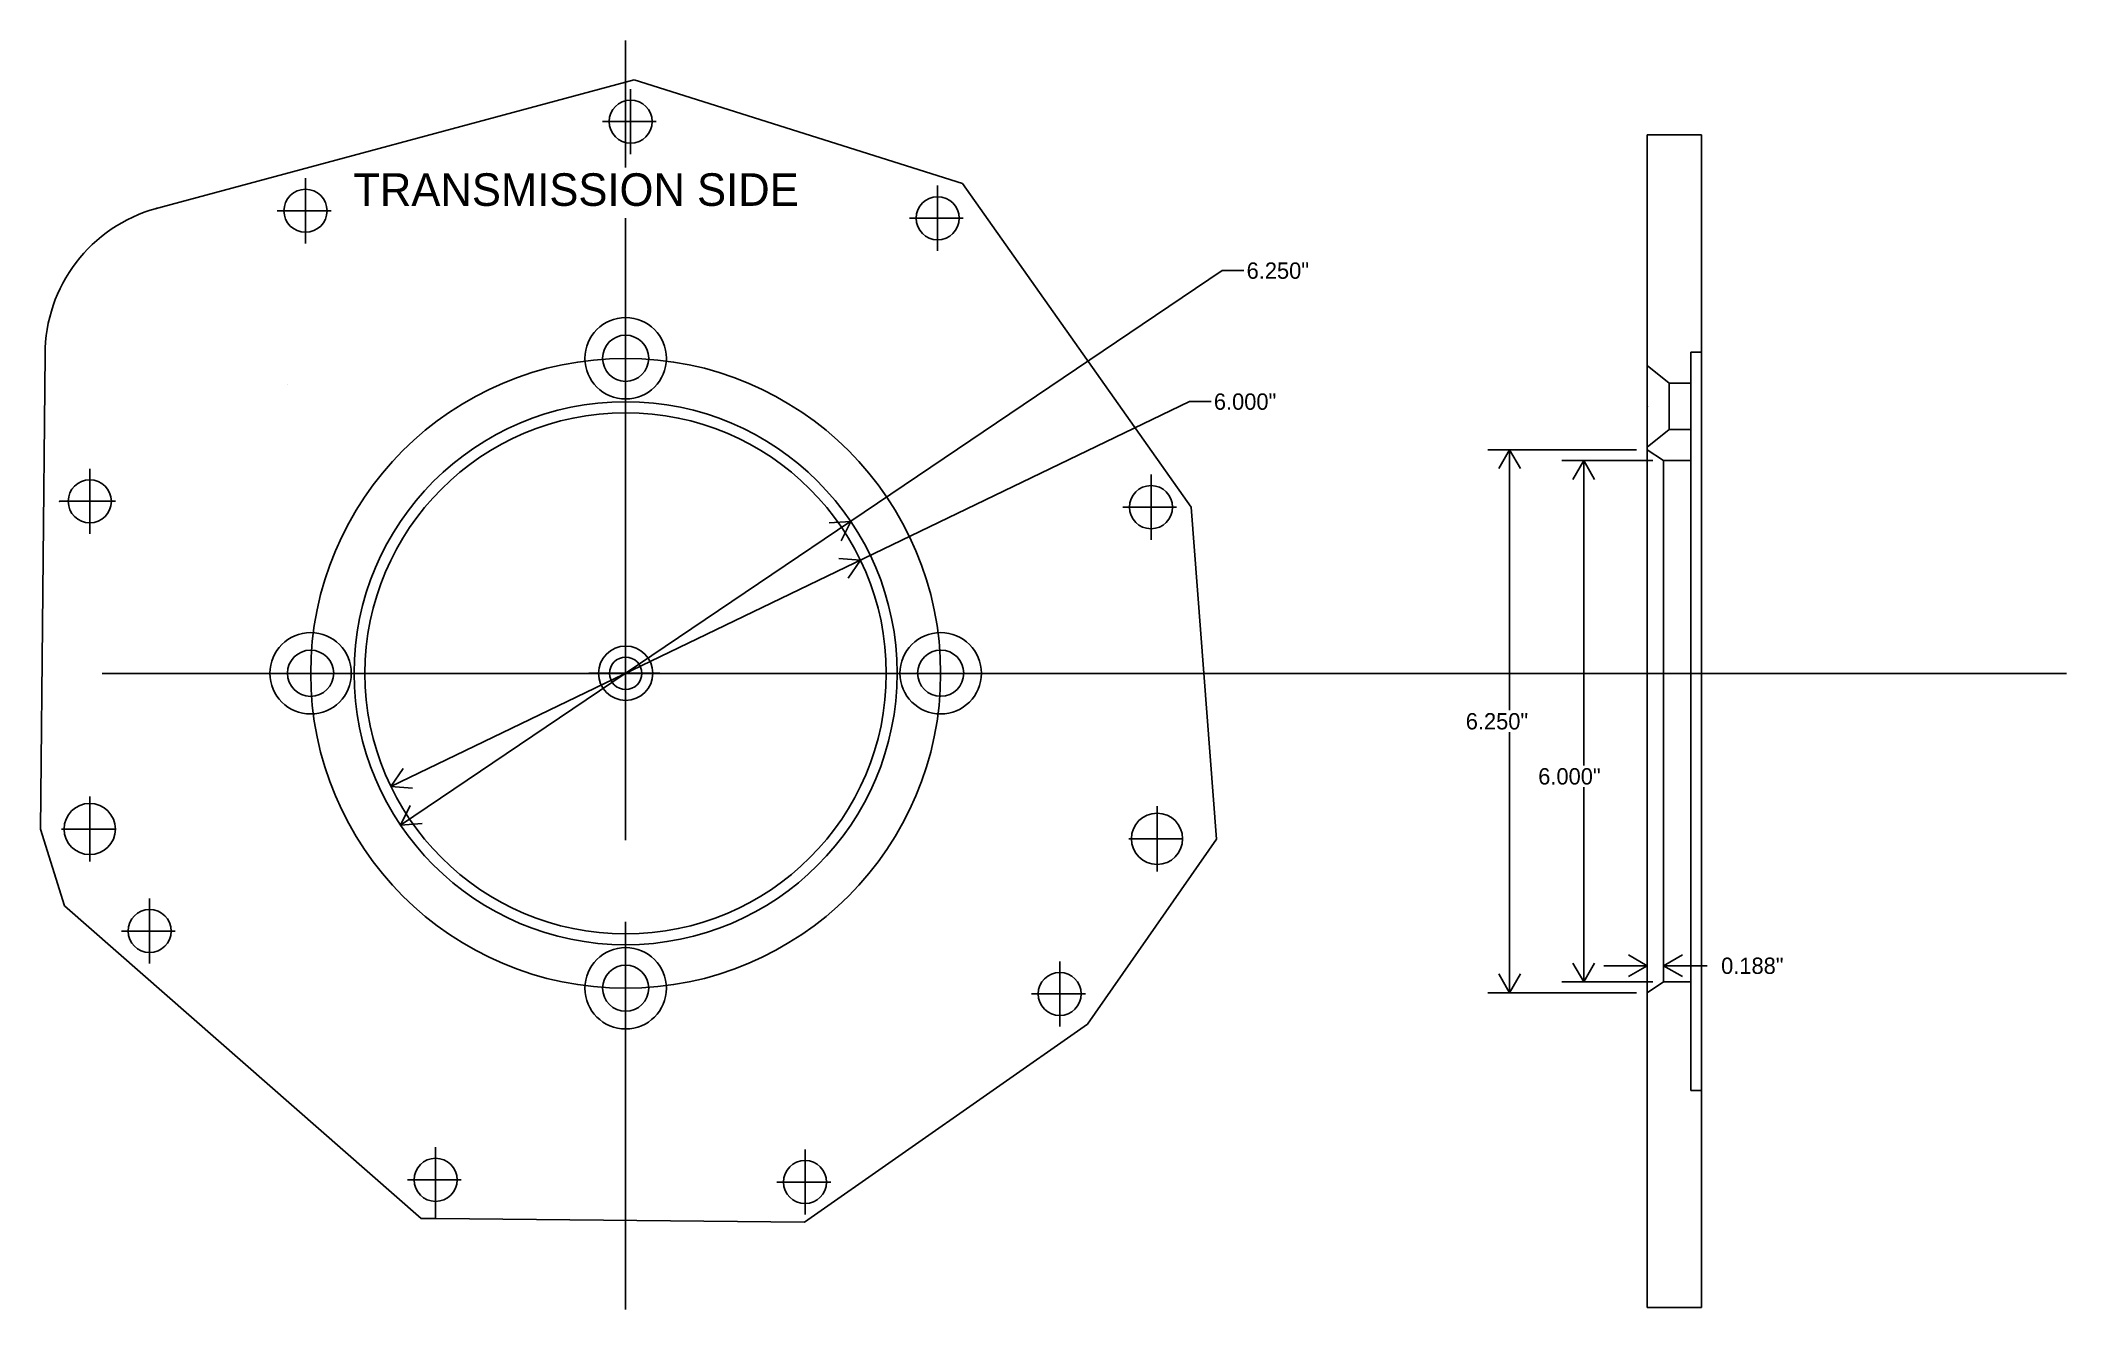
# Model space of a CAD drawing. Extents: x -6.7 to 16.7, y -7.3 to 7.3.
import ezdxf

# ---------------------------------------------------------------- set-up
doc = ezdxf.new("R2010")
doc.units = 0

msp = doc.modelspace()

# ---------------------------------------------------------------- linework, layer by layer
at = {"layer": 'MIRROR', "color": 7, "linetype": 'CONTINUOUS'}
for p, q in [((0.076727, 7.318781), (0.076727, 5.858373)), ((0.174703, 6.864351), (-5.351633, 5.377734)), ((3.953804, 5.673902), (0.174703, 6.864351)), ((0.134215, 6.760585), (0.134215, 6.010585)), ((0.429437, 6.385585), (-0.190908, 6.385585)), ((11.833626, 6.233198), (11.833626, -7.266802)), ((-3.607809, 5.733854), (-3.607809, 4.983854)), ((3.667068, 5.648133), (3.667068, 4.898133)), ((6.586498, 1.947228), (3.953804, 5.673902)), ((-3.312587, 5.358854), (-3.932932, 5.358854)), ((0.076727, 5.271928), (0.076727, -1.886966)), ((3.96229, 5.273133), (3.341945, 5.273133)), ((-2.513327, -1.713344), (6.941926, 4.670676)), ((6.941926, 4.670676), (7.191926, 4.670676)), ((-6.605118, 3.70521), (-6.657424, -1.757794)), ((-3.818879, 3.361606), (-3.819772, 3.364925)), ((-2.625555, -1.2685), (6.564971, 3.162858)), ((6.564971, 3.162858), (6.814971, 3.162858)), ((11.708626, 2.608198), (9.999071, 2.608198)), ((10.249071, 2.608198), (10.124071, 2.391692)), ((10.249071, 2.608198), (10.374071, 2.391692)), ((10.249071, -0.391055), (10.249071, 2.608198)), ((-6.090356, 2.389364), (-6.090356, 1.639364)), ((11.896626, 2.483198), (10.852129, 2.483198)), ((11.102129, 2.483198), (10.977129, 2.266692)), ((11.102129, 2.483198), (11.227129, 2.266692)), ((11.102129, -1.02519), (11.102129, 2.483198)), ((6.122753, 2.322166), (6.122753, 1.572166)), ((-5.795134, 2.014364), (-6.437584, 2.014364)), ((6.417975, 1.947166), (5.797629, 1.947166)), ((6.878103, -1.875179), (6.586498, 1.947228)), ((2.66654, 1.78401), (2.417157, 1.766456)), ((2.66654, 1.78401), (2.557051, 1.559261)), ((2.779009, 1.337396), (2.529699, 1.355959)), ((2.779009, 1.337396), (2.638278, 1.130769)), ((0.076607, 0.410333), (0.076607, -0.339667)), ((16.658644, 0.034448), (-5.947355, 0.034448)), ((0.470894, 0.035333), (-0.348839, 0.035333)), ((10.249071, -3.641802), (10.249071, -0.642549)), ((-2.625555, -1.2685), (-2.484824, -1.061872)), ((-6.090927, -1.382794), (-6.090927, -2.132794)), ((-2.625555, -1.2685), (-2.376245, -1.287063)), ((11.102129, -3.516802), (11.102129, -1.276584)), ((-2.513327, -1.713344), (-2.403838, -1.488595)), ((6.19205, -1.495017), (6.19205, -2.245017)), ((-6.657424, -1.757794), (-6.380653, -2.639922)), ((-5.795705, -1.757794), (-6.416051, -1.757794)), ((-2.513327, -1.713344), (-2.263944, -1.695789)), ((5.391742, -4.004084), (6.878103, -1.875179)), ((6.487272, -1.870017), (5.866926, -1.870017)), ((-5.40186, -2.556968), (-5.40186, -3.306968)), ((-6.380653, -2.639922), (-2.276448, -6.239991)), ((-5.106638, -2.931968), (-5.726984, -2.931968)), ((0.076727, -2.82727), (0.076727, -7.288207)), ((11.833626, -3.330559), (11.61712, -3.205559)), ((11.833626, -3.516802), (11.833626, -3.080559)), ((12.021626, -3.391802), (12.021626, -3.080559)), ((12.021626, -3.330559), (12.238132, -3.205559)), ((5.072543, -3.280956), (5.072543, -4.030956)), ((10.249071, -3.641802), (10.124071, -3.425296)), ((10.249071, -3.641802), (10.374071, -3.425296)), ((11.102129, -3.516802), (10.977129, -3.300296)), ((11.102129, -3.516802), (11.227129, -3.300296)), ((11.833626, -3.330559), (11.333626, -3.330559)), ((11.833626, -3.330559), (11.61712, -3.455559)), ((12.021626, -3.330559), (12.238132, -3.455559)), ((12.021626, -3.330559), (12.521626, -3.330559)), ((5.367765, -3.655956), (4.74742, -3.655956)), ((11.708626, -3.641802), (9.999071, -3.641802)), ((11.896626, -3.516802), (10.852129, -3.516802)), ((2.135905, -6.281934), (5.391742, -4.004084)), ((-2.110614, -5.42065), (-2.110614, -6.239995)), ((2.141255, -5.446487), (2.141255, -6.196487)), ((-1.815392, -5.79565), (-2.435738, -5.79565)), ((2.436477, -5.821487), (1.816131, -5.821487)), ((-2.108697, -6.239991), (-2.276448, -6.239991)), ((-2.108697, -6.239991), (2.135905, -6.281934))]:
    msp.add_line(p, q, dxfattribs=at)
for centre, radius in [((0.134215, 6.385585), 0.248), ((-3.607809, 5.358854), 0.248), ((3.667068, 5.273133), 0.248), ((0.076486, 3.661219), 0.468501), ((0.076486, 3.661219), 0.265601), ((0.076727, 0.034448), 3.625), ((0.076607, 0.035333), 3.125), ((0.076727, 0.034448), 3), ((-6.090356, 2.014364), 0.248), ((6.122753, 1.947166), 0.248), ((-3.549279, 0.035213), 0.468501), ((3.702492, 0.035454), 0.468501), ((-3.549279, 0.035213), 0.265601), ((0.076607, 0.035333), 0.313), ((3.702492, 0.035454), 0.265601), ((0.076727, 0.034448), 0.186), ((-6.090927, -1.757794), 0.295), ((6.19205, -1.870017), 0.295), ((-5.40186, -2.931968), 0.248), ((0.076727, -3.590552), 0.468501), ((0.076727, -3.590552), 0.265601), ((5.072543, -3.655956), 0.248), ((-2.110614, -5.79565), 0.248), ((2.141255, -5.821487), 0.248)]:
    msp.add_circle(centre, radius, dxfattribs=at)
msp.add_arc((-4.862552, 3.70521), 1.742566, 105.362803, 180, dxfattribs=at)
at = {"layer": 'MIRROR', "color": 7}
for p in [(0.134215, 6.385585), (-5.324213, 5.38552), (-3.607809, 5.358854), (3.667068, 5.273133), (0.076486, 3.661219), (-6.437584, 2.014364), (-6.090356, 2.014364), (6.122753, 1.947166), (-3.549279, 0.035213), (0.076607, 0.035333), (0.076727, 0.034448), (0.076727, 0.034448), (0.076727, 0.034448), (3.702492, 0.035454), (11.833626, 0.034448), (-6.090927, -1.757794), (6.19205, -1.870017), (6.19205, -1.870017), (-5.40186, -2.931968), (0.076727, -3.590552), (5.072543, -3.655956), (-2.110614, -5.79565), (2.141255, -5.821487)]:
    msp.add_point(p, dxfattribs=at)
at = {"layer": 'PLATE', "color": 7, "linetype": 'CONTINUOUS'}
for p, q in [((11.833626, 6.233198), (12.458626, 6.233198)), ((11.833626, 6.233198), (12.458626, 6.233198)), ((11.833626, 3.576698), (11.833626, 6.233198)), ((12.458626, 6.233198), (12.458626, 3.733198)), ((12.458626, 3.733198), (12.333626, 3.733198)), ((12.333626, 3.733198), (12.333626, 2.483198)), ((12.458626, 3.733198), (12.458626, -4.766802)), ((11.833626, 3.576698), (12.084626, 3.373798)), ((11.833626, 3.576698), (12.084626, 3.373798)), ((12.084626, 2.842598), (12.084626, 3.373798)), ((12.333626, 3.373798), (12.084626, 3.373798)), ((12.084626, 3.373798), (12.333626, 3.373798)), ((12.084626, 2.842598), (11.833626, 2.639698)), ((12.333626, 2.842598), (12.084626, 2.842598)), ((12.021626, 2.483198), (11.833626, 2.608198)), ((12.021626, 2.483198), (12.333626, 2.483198)), ((12.021626, 2.483198), (12.021626, 1.253198)), ((12.333626, 2.483198), (12.333626, 1.233198)), ((12.021626, 1.253198), (12.021626, -2.286802)), ((12.333626, 1.233198), (12.333626, -2.266802)), ((12.021626, -3.516802), (12.021626, -2.286802)), ((12.333626, -3.516802), (12.333626, -2.266802)), ((11.833626, -3.641802), (12.021626, -3.516802)), ((12.021626, -3.516802), (12.333626, -3.516802)), ((12.333626, -4.766802), (12.333626, -3.516802)), ((12.458626, -4.766802), (12.333626, -4.766802)), ((12.458626, -4.766802), (12.458626, -7.266802)), ((12.458626, -7.266802), (11.833626, -7.266802))]:
    msp.add_line(p, q, dxfattribs=at)
at = {"layer": 'PLATE', "color": 7}
msp.add_point((11.833626, 3.108198), dxfattribs=at)

# ---------------------------------------------------------------- texts
at = {"layer": 'MIRROR', "color": 7}
for s, height, p in [('TRANSMISSION SIDE', 0.375, (-3.058182, 5.41545)), ('6.250"', 0.188, (7.223175, 4.576179)), ('6.000"', 0.188, (6.84622, 3.06841)), ('6.250"', 0.188, (9.745256, -0.611299)), ('6.000"', 0.188, (10.579117, -1.245334)), ('0.188"', 0.188, (12.684214, -3.425384))]:
    msp.add_text(s, height=height, dxfattribs=at).set_placement(p)

doc.saveas('drawing.dxf')
